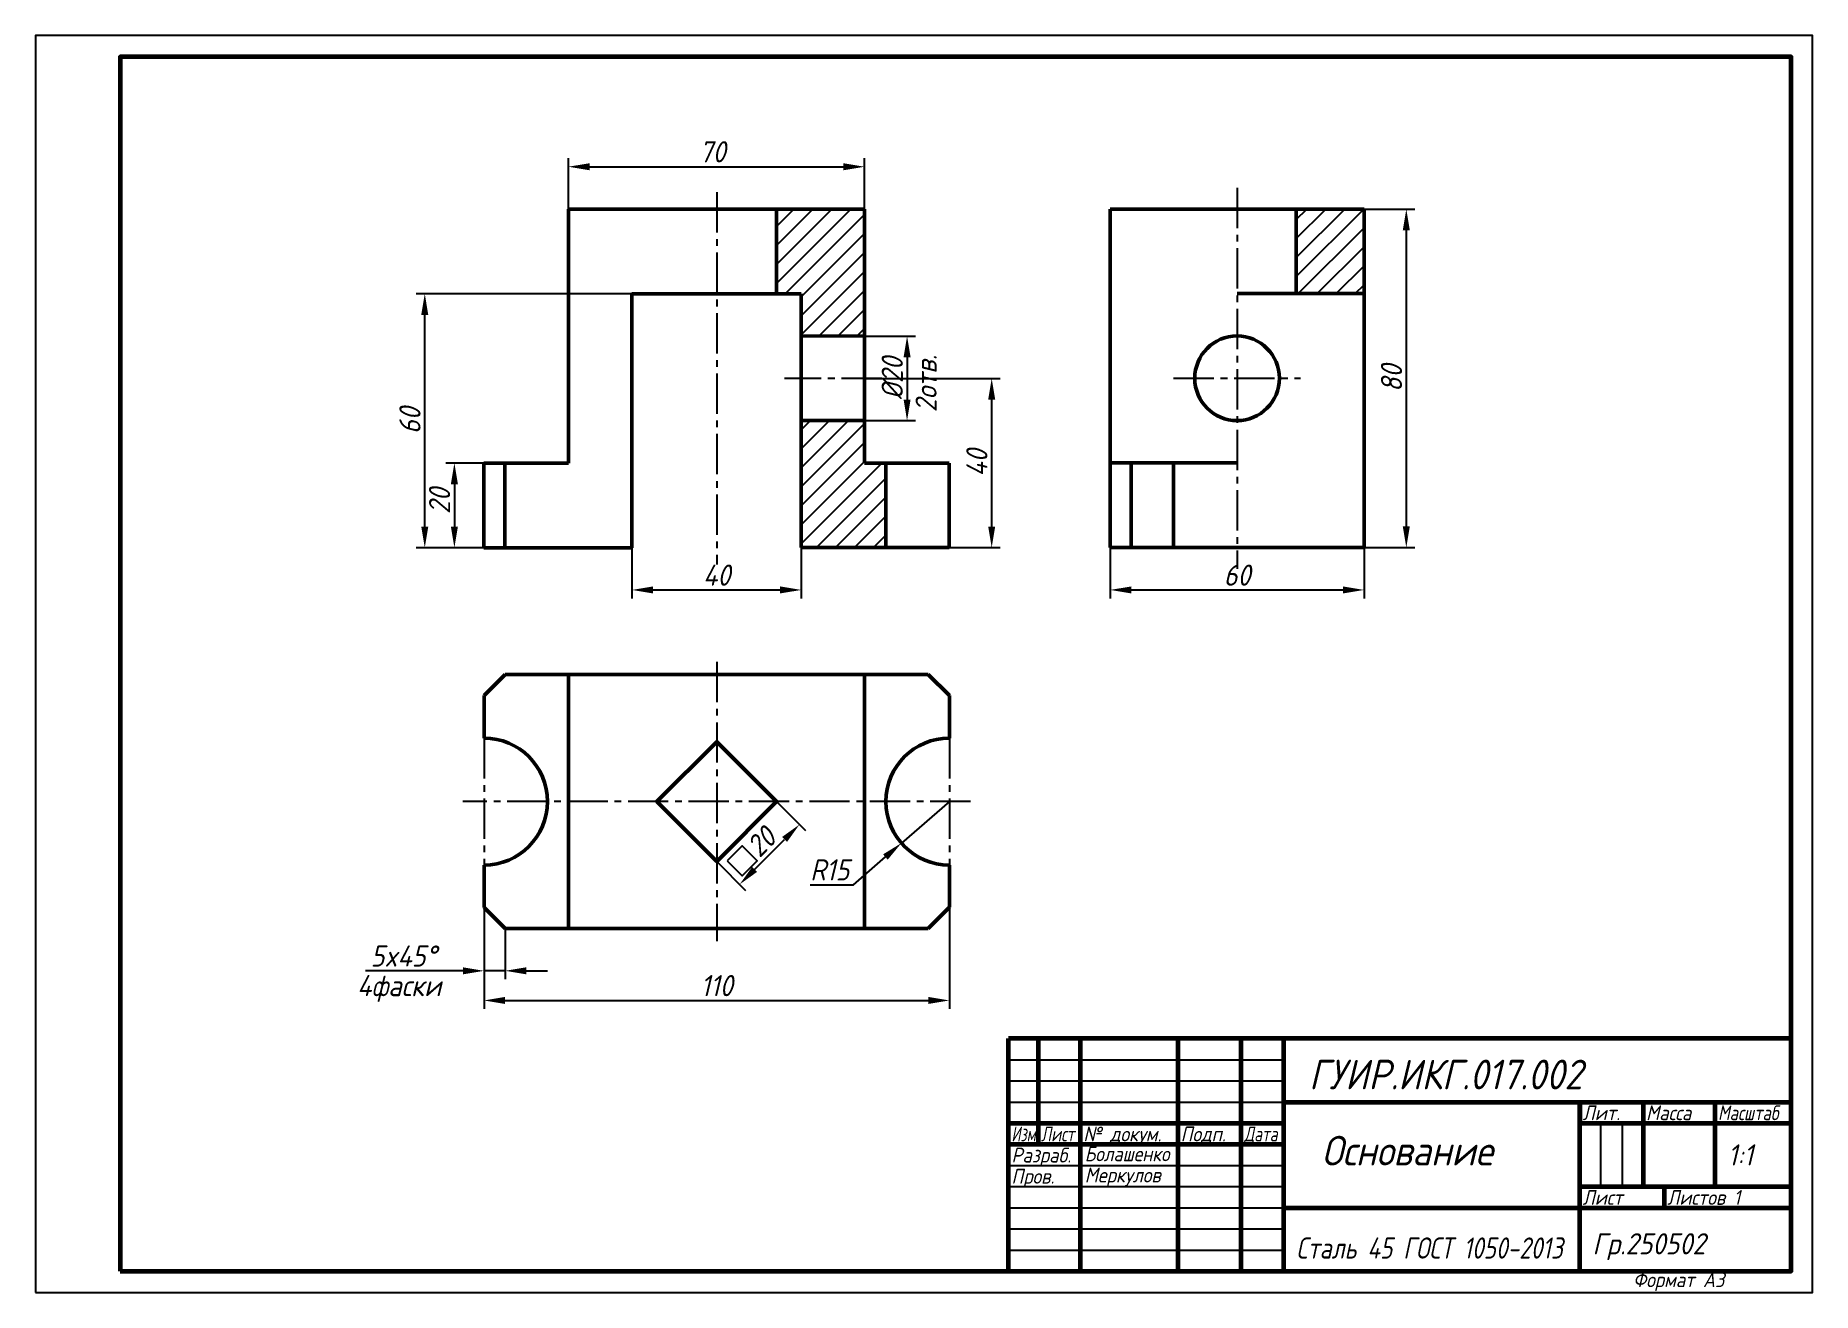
# Model space of a CAD drawing. Header units: millimetres. Extents: x 0 to 420, y 0 to 297.
import ezdxf
from ezdxf.enums import TextEntityAlignment as Align

# ---------------------------------------------------------------- set-up
doc = ezdxf.new("R2010")
doc.units = ezdxf.units.MM
doc.header["$LTSCALE"] = 0.5
doc.linetypes.add('осевая2', pattern=[28.575, 19.05, -3.175, 3.175, -3.175])
doc.layers.get('0').update_dxf_attribs({"lineweight": 60})
doc.layers.get('Defpoints').update_dxf_attribs({"color": 5})
doc.layers.add('1-оси', color=1, linetype='осевая2')
doc.layers.add('3-размеры', color=6, linetype='Continuous')
doc.layers.add('2-штриховка', color=7, linetype='Continuous', true_color=0x00c7c7)
doc.layers.add('4-текст', color=7, linetype='Continuous', true_color=0x00ad00)
doc.styles.get("Standard").update_dxf_attribs({"font": 'isocpeui.ttf', "width": 0.9})
doc.dimstyles.new('Standart', dxfattribs={"dimtxt": 5, "dimasz": 5, "dimexe": 2, "dimexo": 0, "dimgap": 1, "dimtad": 1, "dimtoh": 1, "dimdec": 0, "dimtxsty": 'Standard', "dimcen": 2.5, "dimadec": 0, "dimazin": 0, "dimtfac": 1, "dimtdec": 0, "dimtmove": 0, "dimatfit": 3, "dimldrblk": 'DOTSMALL', "dimfxl": 1, "dimarcsym": 0})

# ---------------------------------------------------------------- blocks, each defined once
blk = doc.blocks.new('*D2')
at = {"layer": '3-размеры', "color": 0, "lineweight": -2, "transparency": 16777216}
for p, q in [((140.95, 175.98), (140.95, 164)), ((180.98, 175.99), (180.98, 164)), ((145.95, 166), (175.98, 166))]:
    blk.add_line(p, q, dxfattribs=at)
at = {"layer": '3-размеры', "color": 0, "transparency": 16777216}
for points in [[(145.95, 166.83), (145.95, 165.17), (140.95, 166)], [(175.98, 166.83), (175.98, 165.17), (180.98, 166)]]:
    blk.add_solid(points, dxfattribs=at)
at = {"layer": 'Defpoints', "color": 0, "transparency": 16777216}
for p in [(140.95, 175.98), (180.98, 175.99), (180.98, 166)]:
    blk.add_point(p, dxfattribs=at)
at = {"layer": '3-размеры', "color": 0, "transparency": 16777216, "insert": (161, 169.5), "char_height": 5, "attachment_point": 5}
blk.add_mtext('40', dxfattribs=at)
blk = doc.blocks.new('_DotSmall')
at = {"color": 0, "linetype": 'ByBlock', "const_width": 0.5}
blk.add_lwpolyline([(-0.0625, 0, 1), (0.0625, 0, 1)], format="xyb", close=True, dxfattribs=at)
blk = doc.blocks.new('*D3')
at = {"layer": '3-размеры', "color": 0, "lineweight": -2, "transparency": 16777216}
for p, q in [((195.96, 225.98), (208, 225.98)), ((206, 220.98), (206, 211)), ((195.96, 206), (208, 206))]:
    blk.add_line(p, q, dxfattribs=at)
at = {"layer": '3-размеры', "color": 0, "transparency": 16777216}
for points in [[(205.17, 220.98), (206.83, 220.98), (206, 225.98)], [(205.17, 211), (206.83, 211), (206, 206)]]:
    blk.add_solid(points, dxfattribs=at)
at = {"layer": 'Defpoints', "color": 0, "transparency": 16777216}
for p in [(195.96, 225.98), (195.96, 206), (206, 206)]:
    blk.add_point(p, dxfattribs=at)
at = {"layer": '3-размеры', "color": 0, "transparency": 16777216, "insert": (202.5, 216), "char_height": 5, "attachment_point": 5, "rotation": 90}
blk.add_mtext('%%c20', dxfattribs=at)
blk = doc.blocks.new('*D4')
at = {"layer": '3-размеры', "color": 0, "lineweight": -2, "transparency": 16777216}
for p, q in [((125.94, 255.96), (125.94, 268)), ((130.94, 266), (190.96, 266)), ((195.96, 255.96), (195.96, 268))]:
    blk.add_line(p, q, dxfattribs=at)
at = {"layer": '3-размеры', "color": 0, "transparency": 16777216}
for points in [[(130.94, 266.83), (130.94, 265.17), (125.94, 266)], [(190.96, 266.83), (190.96, 265.17), (195.96, 266)]]:
    blk.add_solid(points, dxfattribs=at)
at = {"layer": 'Defpoints', "color": 0, "transparency": 16777216}
for p in [(195.96, 266), (125.94, 255.96), (195.96, 255.96)]:
    blk.add_point(p, dxfattribs=at)
at = {"layer": '3-размеры', "color": 0, "transparency": 16777216, "insert": (160, 269.53), "char_height": 5, "attachment_point": 5}
blk.add_mtext('70', dxfattribs=at)
blk = doc.blocks.new('*D6')
at = {"layer": '3-размеры', "color": 0, "lineweight": -2, "transparency": 16777216}
for p, q in [((106, 91), (106, 74)), ((111, 86), (111, 74)), ((101, 76), (77.96, 76)), ((111, 76), (106, 76)), ((116, 76), (121, 76))]:
    blk.add_line(p, q, dxfattribs=at)
at = {"layer": '3-размеры', "color": 0, "transparency": 16777216}
for points in [[(101, 76.83), (101, 75.17), (106, 76)], [(116, 76.83), (116, 75.17), (111, 76)]]:
    blk.add_solid(points, dxfattribs=at)
at = {"layer": 'Defpoints', "color": 0, "transparency": 16777216}
for p in [(106, 91), (111, 86), (111, 76)]:
    blk.add_point(p, dxfattribs=at)
at = {"layer": '3-размеры', "color": 0, "transparency": 16777216, "insert": (86.98, 79.5), "char_height": 5, "attachment_point": 5}
blk.add_mtext('5x45%%d', dxfattribs=at)
blk = doc.blocks.new('*D7')
at = {"layer": '3-размеры', "color": 0, "lineweight": -2, "transparency": 16777216}
for p, q in [((254, 176.01), (254, 164)), ((314, 176.01), (314, 164)), ((259, 166), (309, 166))]:
    blk.add_line(p, q, dxfattribs=at)
at = {"layer": '3-размеры', "color": 0, "transparency": 16777216}
for points in [[(259, 166.83), (259, 165.17), (254, 166)], [(309, 166.83), (309, 165.17), (314, 166)]]:
    blk.add_solid(points, dxfattribs=at)
at = {"layer": 'Defpoints', "color": 0, "transparency": 16777216}
for p in [(254, 176.01), (314, 176.01), (314, 166)]:
    blk.add_point(p, dxfattribs=at)
at = {"layer": '3-размеры', "color": 0, "transparency": 16777216, "insert": (284, 169.5), "char_height": 5, "attachment_point": 5}
blk.add_mtext('60', dxfattribs=at)
blk = doc.blocks.new('*D8')
at = {"layer": '3-размеры', "color": 0, "lineweight": -2, "transparency": 16777216}
for p, q in [((106, 91), (106, 67)), ((216, 91.04), (216, 67)), ((111, 69), (211, 69))]:
    blk.add_line(p, q, dxfattribs=at)
at = {"layer": '3-размеры', "color": 0, "transparency": 16777216}
for points in [[(111, 69.83), (111, 68.17), (106, 69)], [(211, 69.83), (211, 68.17), (216, 69)]]:
    blk.add_solid(points, dxfattribs=at)
at = {"layer": 'Defpoints', "color": 0, "transparency": 16777216}
for p in [(106, 91), (216, 91.04), (216, 69)]:
    blk.add_point(p, dxfattribs=at)
at = {"layer": '3-размеры', "color": 0, "transparency": 16777216, "insert": (161, 72.5), "char_height": 5, "attachment_point": 5}
blk.add_mtext('110', dxfattribs=at)
blk = doc.blocks.new('*D9')
at = {"layer": '3-размеры', "color": 0, "lineweight": -2, "transparency": 16777216}
for p, q in [((105.94, 195.99), (97, 195.99)), ((99, 190.99), (99, 180.98)), ((105.94, 175.98), (97, 175.98))]:
    blk.add_line(p, q, dxfattribs=at)
at = {"layer": '3-размеры', "color": 0, "transparency": 16777216}
for points in [[(98.17, 190.99), (99.83, 190.99), (99, 195.99)], [(98.17, 180.98), (99.83, 180.98), (99, 175.98)]]:
    blk.add_solid(points, dxfattribs=at)
at = {"layer": 'Defpoints', "color": 0, "transparency": 16777216}
for p in [(105.94, 195.99), (99, 175.98), (105.94, 175.98)]:
    blk.add_point(p, dxfattribs=at)
at = {"layer": '3-размеры', "color": 0, "transparency": 16777216, "insert": (95.5, 187), "char_height": 5, "attachment_point": 5, "rotation": 90}
blk.add_mtext('20', dxfattribs=at)
blk = doc.blocks.new('*D10')
at = {"layer": '3-размеры', "color": 0, "lineweight": -2, "transparency": 16777216}
for p, q in [((175.14, 116), (181.99, 109.16)), ((169.96, 99.96), (177.04, 107.04)), ((161, 101.86), (167.84, 95.01))]:
    blk.add_line(p, q, dxfattribs=at)
at = {"layer": '3-размеры', "color": 0, "transparency": 16777216}
for points in [[(176.45, 107.62), (177.62, 106.45), (180.57, 110.57)], [(169.38, 100.55), (170.55, 99.38), (166.43, 96.43)]]:
    blk.add_solid(points, dxfattribs=at)
at = {"layer": 'Defpoints', "color": 0, "transparency": 16777216}
for p in [(175.14, 116), (180.57, 110.57), (161, 101.86)]:
    blk.add_point(p, dxfattribs=at)
at = {"layer": '3-размеры', "color": 0, "transparency": 16777216, "insert": (171.53, 106.47), "char_height": 5, "attachment_point": 5, "rotation": 45}
blk.add_mtext('20', dxfattribs=at)
blk = doc.blocks.new('*D11')
at = {"layer": '3-размеры', "color": 0, "lineweight": -2, "transparency": 16777216}
for p, q in [((216, 116), (204.66, 106.18)), ((193.33, 96.35), (200.89, 102.9)), ((183.11, 96.35), (193.33, 96.35))]:
    blk.add_line(p, q, dxfattribs=at)
at = {"layer": '3-размеры', "color": 0, "transparency": 16777216}
blk.add_solid([(200.34, 103.53), (201.43, 102.27), (204.66, 106.18)], dxfattribs=at)
at = {"layer": 'Defpoints', "color": 0, "transparency": 16777216}
for p in [(216, 116), (204.66, 106.18)]:
    blk.add_point(p, dxfattribs=at)
at = {"layer": '3-размеры', "color": 0, "transparency": 16777216, "insert": (187.72, 99.85), "char_height": 5, "attachment_point": 5}
blk.add_mtext('R15', dxfattribs=at)
blk = doc.blocks.new('*D12')
at = {"layer": '3-размеры', "color": 0, "lineweight": -2, "transparency": 16777216}
for p, q in [((314, 256.01), (326, 256.01)), ((324, 251.01), (324, 181.01)), ((314, 176.01), (326, 176.01))]:
    blk.add_line(p, q, dxfattribs=at)
at = {"layer": '3-размеры', "color": 0, "transparency": 16777216}
for points in [[(323.17, 251.01), (324.83, 251.01), (324, 256.01)], [(323.17, 181.01), (324.83, 181.01), (324, 176.01)]]:
    blk.add_solid(points, dxfattribs=at)
at = {"layer": 'Defpoints', "color": 0, "transparency": 16777216}
for p in [(314, 256.01), (314, 176.01), (324, 176.01)]:
    blk.add_point(p, dxfattribs=at)
at = {"layer": '3-размеры', "color": 0, "transparency": 16777216, "insert": (320.5, 216.01), "char_height": 5, "attachment_point": 5, "rotation": 90}
blk.add_mtext('80', dxfattribs=at)
blk = doc.blocks.new('*D14')
at = {"layer": '3-размеры', "color": 0, "lineweight": -2, "transparency": 16777216}
for p, q in [((140.95, 235.99), (90, 235.99)), ((92, 180.98), (92, 230.99)), ((105.94, 175.98), (90, 175.98))]:
    blk.add_line(p, q, dxfattribs=at)
at = {"layer": '3-размеры', "color": 0, "transparency": 16777216}
for points in [[(91.17, 230.99), (92.83, 230.99), (92, 235.99)], [(91.17, 180.98), (92.83, 180.98), (92, 175.98)]]:
    blk.add_solid(points, dxfattribs=at)
at = {"layer": 'Defpoints', "color": 0, "transparency": 16777216}
for p in [(92, 235.99), (140.95, 235.99), (105.94, 175.98)]:
    blk.add_point(p, dxfattribs=at)
at = {"layer": '3-размеры', "color": 0, "transparency": 16777216, "insert": (88.5, 206), "char_height": 5, "attachment_point": 5, "rotation": 90}
blk.add_mtext('60', dxfattribs=at)
blk = doc.blocks.new('*D16')
at = {"layer": '3-размеры', "color": 0, "lineweight": -2, "transparency": 16777216}
for p, q in [((195.96, 216), (228, 216)), ((226, 180.99), (226, 211)), ((215.98, 175.99), (228, 175.99))]:
    blk.add_line(p, q, dxfattribs=at)
at = {"layer": '3-размеры', "color": 0, "transparency": 16777216}
for points in [[(225.17, 211), (226.83, 211), (226, 216)], [(225.17, 180.99), (226.83, 180.99), (226, 175.99)]]:
    blk.add_solid(points, dxfattribs=at)
at = {"layer": 'Defpoints', "color": 0, "transparency": 16777216}
for p in [(195.96, 216), (226, 216), (215.98, 175.99)]:
    blk.add_point(p, dxfattribs=at)
at = {"layer": '3-размеры', "color": 0, "transparency": 16777216, "insert": (222.5, 196), "char_height": 5, "attachment_point": 5, "rotation": 90}
blk.add_mtext('40', dxfattribs=at)

msp = doc.modelspace()

# ---------------------------------------------------------------- hatches: boundary and pattern name
at = {"layer": '2-штриховка'}
h = msp.add_hatch(dxfattribs=at)
h.set_pattern_fill('ANSI31', color=256)
h.set_pattern_definition([(45, (56, 16), (-2.245064, 2.245064), [])])
h.paths.add_polyline_path([(180.98, 235.99), (180.98, 226.03), (195.96, 225.98), (195.96, 255.96), (175.14, 255.96), (175.14, 235.99)])
h.paths.add_polyline_path([(201.01, 195.99), (195.96, 195.99), (195.96, 206), (180.98, 206), (180.98, 175.99), (201.01, 175.99)])
h.paths.add_polyline_path([(314, 256.01), (298, 256.01), (298, 236.01), (314, 236.01)])

# ---------------------------------------------------------------- linework, layer by layer
at = {"lineweight": 50}
for p, q in [((195.96, 255.96), (125.94, 255.96)), ((125.94, 255.96), (125.94, 195.99)), ((175.14, 235.99), (175.14, 255.96)), ((195.96, 195.99), (195.96, 255.96)), ((254, 256.01), (254, 176.01)), ((314, 256.01), (254, 256.01)), ((298, 236.01), (298, 256.01)), ((298, 256.01), (298, 236.01)), ((314, 176.01), (314, 256.01)), ((140.95, 175.98), (140.95, 235.99)), ((140.95, 235.99), (180.98, 235.99)), ((180.98, 235.99), (180.98, 175.99)), ((298, 236.01), (284, 236.01)), ((314, 236.01), (298, 236.01)), ((180.98, 206), (180.98, 226.03)), ((180.98, 226.03), (195.96, 225.98)), ((195.96, 206), (180.98, 206)), ((195.96, 195.99), (195.96, 206)), ((125.94, 195.99), (105.94, 195.99)), ((105.94, 195.94), (105.94, 175.98)), ((105.94, 195.94), (110.96, 195.94)), ((110.94, 175.98), (110.96, 195.94)), ((215.98, 195.99), (195.96, 195.99)), ((215.98, 195.99), (201.01, 195.99)), ((201.01, 195.99), (201.01, 175.99)), ((215.98, 195.99), (211.03, 195.99)), ((215.98, 175.99), (215.98, 195.99)), ((284, 196.01), (254, 196.01)), ((259, 176.01), (259, 196.01)), ((269, 176.01), (269, 196.01)), ((105.94, 175.98), (140.95, 175.98)), ((105.94, 175.98), (110.94, 175.98)), ((180.98, 175.99), (215.98, 175.99)), ((254, 176.01), (314, 176.01)), ((254, 176.01), (259, 176.01)), ((106, 141.04), (111, 146.04)), ((111, 146.04), (211, 146.04)), ((125.94, 146.04), (125.94, 86.04)), ((195.96, 146.04), (195.96, 86.04)), ((211, 146.04), (216, 141.04)), ((106, 141.04), (106, 131)), ((216, 141.04), (216, 131)), ((106, 101), (106, 91)), ((216, 101), (216, 91.04)), ((106, 91), (111, 86)), ((211, 86.03), (216, 91.04)), ((211, 86.03), (111, 86))]:
    msp.add_line(p, q, dxfattribs=at)
at = {"lineweight": 60}
for p, q in [((415, 60), (230, 60)), ((230, 5), (230, 60)), ((237, 60), (237, 35)), ((247, 5), (247, 60)), ((270, 60), (270, 5)), ((285, 5), (285, 60)), ((295, 60), (295, 5)), ((295, 45), (415, 45)), ((365, 5), (365, 45)), ((380, 45), (380, 25)), ((397, 25), (397, 45)), ((230, 40), (295, 40)), ((365, 40), (415, 40)), ((230, 35), (295, 35)), ((365, 25), (415, 25)), ((385, 20), (385, 25)), ((295, 20), (415, 20))]:
    msp.add_line(p, q, dxfattribs=at)
at = {"lineweight": -3}
for p, q in [((230, 55), (295, 55)), ((230, 50), (295, 50)), ((230, 45), (295, 45)), ((370, 25), (370, 40)), ((375, 40), (375, 25)), ((230, 30), (295, 30)), ((230, 25), (295, 25)), ((230, 20), (295, 20)), ((230, 15), (295, 15)), ((230, 10), (295, 10))]:
    msp.add_line(p, q, dxfattribs=at)
msp.add_line((365, 45), (365, 40))
at = {"lineweight": 60}
msp.add_lwpolyline([(20, 5), (415, 5), (415, 292), (20, 292)], close=True, dxfattribs=at)
at = {"lineweight": 50}
msp.add_lwpolyline([(146.86, 116), (161, 130.14), (175.14, 116), (161, 101.86)], close=True, dxfattribs=at)
msp.add_circle((284, 216.01), 10, dxfattribs=at)
for centre, start, end in [((106, 116), 270, 90), ((216, 116), 90, 270)]:
    msp.add_arc(centre, 15, start, end, dxfattribs=at)
at = {"layer": '1-оси'}
for p, q in [((284, 261.01), (284, 171.01)), ((161, 260), (161, 172)), ((200, 216), (177, 216)), ((269, 216.01), (299, 216.01)), ((161, 149), (161, 83)), ((106, 131), (106, 101)), ((216, 131), (216, 101)), ((221, 116), (101, 116))]:
    msp.add_line(p, q, dxfattribs=at)
at = {"layer": '3-размеры'}
msp.add_lwpolyline([(163.46, 102), (167, 98.46), (170.54, 102), (167, 105.54)], close=True, dxfattribs=at)
at = {"layer": 'Defpoints'}
msp.add_lwpolyline([(0, 0), (420, 0), (420, 297), (0, 297)], close=True, dxfattribs=at)

# ---------------------------------------------------------------- texts
at = {"lineweight": -3, "width": 0.9}
msp.add_text('Формат А3', height=3.5, dxfattribs=at).set_placement((377.6, 1.25))
at = {"layer": '3-размеры', "width": 0.9}
msp.add_text('2отв.', height=5, rotation=90, dxfattribs=at).set_placement((213, 208))
msp.add_text('4фаски', height=5, dxfattribs=at).set_placement((76, 70))
at = {"layer": '4-текст', "width": 0.9}
for s, height, p in [('ГУИР.ИКГ.017.002', 7, (301, 48)), ('Основание', 7, (304, 30)), ('1:1', 5, (400, 30)), ('Меркулов', 3.5, (248, 26)), ('Гр.250502', 5, (368, 9))]:
    msp.add_text(s, height=height, dxfattribs=at).set_placement(p)
at = {"layer": '4-текст', "lineweight": -3}
for s, width, p in [('Лит.', 0.9, (365.67, 40.7)), ('Масса', 0.9, (380.67, 40.7)), ('Масштаб', 0.8, (397.67, 40.7)), ('Изм.', 0.7, (230.67, 35.7)), ('Лист', 0.75, (237.67, 35.7)), ('№ докум.', 0.9, (247.67, 35.7)), ('Подп.', 0.9, (270.67, 35.7)), ('Дата', 0.75, (285.67, 35.7)), ('Разраб.', 0.9, (230.67, 30.7)), ('Пров.', 0.9, (230.67, 25.7)), ('Лист', 0.9, (365.67, 20.7)), ('Листов 1', 0.9, (385.67, 20.7))]:
    msp.add_text(s, height=3.5, dxfattribs=dict(at, width=width)).set_placement(p)
at = {"layer": '4-текст'}
for s, height, width, p, p2 in [('Болашенко', 3.5, 0.820857, (248, 31), (268, 31)), ('Сталь 45 ГОСТ 1050-2013', 5, 0.755828, (298, 8), (361, 8))]:
    msp.add_text(s, height=height, dxfattribs=dict(at, width=width)).set_placement(p, p2, align=Align.FIT)

# ---------------------------------------------------------------- dimensions: what is measured, and where the dimension line sits
at = {"layer": '3-размеры'}
for base, p1, p2, picture, middle in [((195.96, 266), (125.94, 255.96), (195.96, 255.96), '*D4', (160, 266)), ((180.98, 166), (140.95, 175.98), (180.98, 175.99), '*D2', (161, 166)), ((314, 166), (254, 176.01), (314, 176.01), '*D7', (284, 166)), ((216, 69), (106, 91), (216, 91.04), '*D8', (161, 69))]:
    dim = msp.add_linear_dim(base=base, p1=p1, p2=p2, dimstyle='Standart', dxfattribs=at)
    dim.commit()
    dim.dimension.update_dxf_attribs({"geometry": picture, "text_midpoint": middle, "dimtype": 160})
for base, p1, p2, picture, middle in [((324, 176.01), (314, 256.01), (314, 176.01), '*D12', (324, 216.01)), ((92, 235.99), (105.94, 175.98), (140.95, 235.99), '*D14', (92, 206)), ((226, 216), (215.98, 175.99), (195.96, 216), '*D16', (226, 196)), ((99, 175.98), (105.94, 195.99), (105.94, 175.98), '*D9', (99, 187))]:
    dim = msp.add_linear_dim(base=base, p1=p1, p2=p2, angle=90, dimstyle='Standart', dxfattribs=at)
    dim.commit()
    dim.dimension.update_dxf_attribs({"geometry": picture, "text_midpoint": middle, "dimtype": 160})
for base, p1, p2, angle, text, picture, middle, dimtype in [((206, 206), (195.96, 225.98), (195.96, 206), 90, '%%c20', '*D3', (206, 216), 160), ((180.57, 110.57), (161, 101.86), (175.14, 116), 45, '20', '*D10', (174, 104), 161)]:
    dim = msp.add_linear_dim(base=base, p1=p1, p2=p2, angle=angle, text=text, dimstyle='Standart', dxfattribs=at)
    dim.commit()
    dim.dimension.update_dxf_attribs({"geometry": picture, "text_midpoint": middle, "dimtype": dimtype})
dim = msp.add_radius_dim(center=(216, 116), mpoint=(204.66, 106.18), dimstyle='Standart', dxfattribs=at)
dim.commit()
dim.dimension.update_dxf_attribs({"geometry": '*D11', "text_midpoint": (187.72, 99.85)})
dim = msp.add_linear_dim(base=(111, 76), p1=(106, 91), p2=(111, 86), text='5x45%%d', dimstyle='Standart', dxfattribs=at)
dim.commit()
dim.dimension.update_dxf_attribs({"geometry": '*D6', "text_midpoint": (86.98, 76), "dimtype": 160})

doc.saveas('drawing.dxf')
